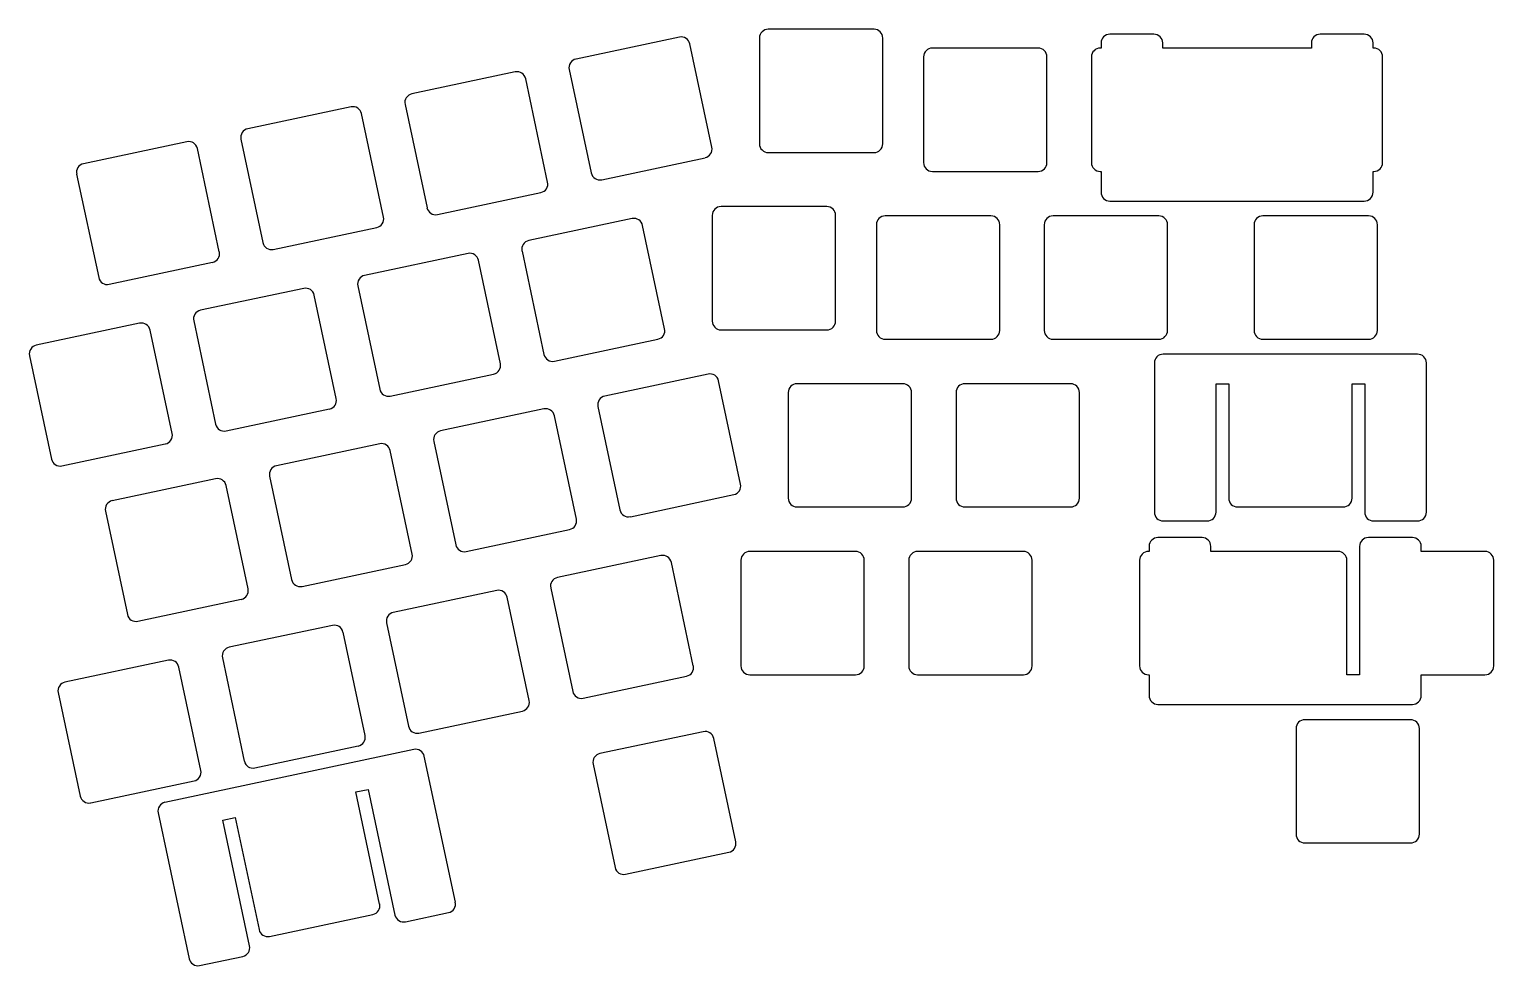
# Model space of a CAD drawing. Header units: inches. Extents: x 10 to 176, y 5 to 111.
import ezdxf

# ---------------------------------------------------------------- set-up
doc = ezdxf.new("R2010")
doc.units = ezdxf.units.IN
doc.header["$MEASUREMENT"] = 0

msp = doc.modelspace()

# ---------------------------------------------------------------- linework, layer by layer
at = {"color": 7, "linetype": 'Continuous', "lineweight": 25}
for p, q in [((84.05, 110.13), (72.32, 107.64)), ((93.14, 110.02), (93.14, 98.02)), ((106.14, 111.02), (94.14, 111.02)), ((107.14, 98.02), (107.14, 110.02)), ((137.91, 110.46), (132.91, 110.46)), ((161.78, 110.46), (156.78, 110.46)), ((87.73, 97.62), (85.24, 109.36)), ((124.77, 108.88), (112.77, 108.88)), ((131.91, 108.88), (131.82, 108.88)), ((131.91, 109.46), (131.91, 108.88)), ((138.91, 108.88), (138.91, 109.46)), ((155.78, 108.88), (138.91, 108.88)), ((155.78, 109.46), (155.78, 108.88)), ((162.78, 108.88), (162.78, 109.46)), ((162.87, 108.88), (162.78, 108.88)), ((71.55, 106.45), (74.04, 94.71)), ((111.77, 107.88), (111.77, 95.88)), ((125.77, 95.88), (125.77, 107.88)), ((130.82, 107.88), (130.82, 95.88)), ((163.87, 95.88), (163.87, 107.88)), ((65.42, 106.17), (53.68, 103.68)), ((69.1, 93.66), (66.61, 105.4)), ((46.79, 102.21), (35.05, 99.72)), ((50.47, 89.7), (47.97, 101.44)), ((52.91, 102.49), (55.41, 90.75)), ((28.15, 98.25), (16.41, 95.75)), ((34.28, 98.53), (36.77, 86.79)), ((31.83, 85.74), (29.34, 97.48)), ((75.23, 93.94), (86.96, 96.44)), ((94.14, 97.02), (106.14, 97.02)), ((112.77, 94.88), (124.77, 94.88)), ((131.82, 94.88), (131.91, 94.88)), ((131.91, 94.88), (131.91, 92.52)), ((162.78, 92.52), (162.78, 94.88)), ((162.78, 94.88), (162.87, 94.88)), ((15.64, 94.57), (18.14, 82.83)), ((56.59, 89.98), (68.33, 92.48)), ((132.91, 91.52), (161.78, 91.52)), ((87.78, 89.89), (87.78, 77.89)), ((100.78, 90.89), (88.78, 90.89)), ((101.78, 77.89), (101.78, 89.89)), ((119.41, 89.83), (107.41, 89.83)), ((138.46, 89.83), (126.46, 89.83)), ((162.28, 89.83), (150.28, 89.83)), ((37.96, 86.02), (49.7, 88.52)), ((78.69, 89.52), (66.96, 87.03)), ((82.37, 77.01), (79.88, 88.75)), ((106.41, 88.83), (106.41, 76.83)), ((120.41, 76.83), (120.41, 88.83)), ((125.46, 88.83), (125.46, 76.83)), ((139.46, 76.83), (139.46, 88.83)), ((149.28, 88.83), (149.28, 76.83)), ((163.28, 76.83), (163.28, 88.83)), ((60.06, 85.56), (48.32, 83.07)), ((63.74, 73.05), (61.25, 84.79)), ((66.19, 85.84), (68.68, 74.1)), ((19.33, 82.06), (31.06, 84.56)), ((41.43, 81.6), (29.69, 79.11)), ((47.55, 81.88), (50.05, 70.14)), ((45.11, 69.09), (42.61, 80.83)), ((22.79, 77.64), (11.05, 75.14)), ((26.47, 65.13), (23.98, 76.87)), ((28.92, 77.92), (31.41, 66.18)), ((88.78, 76.89), (100.78, 76.89)), ((69.87, 73.33), (81.6, 75.83)), ((107.41, 75.83), (119.41, 75.83)), ((126.46, 75.83), (138.46, 75.83)), ((150.28, 75.83), (162.28, 75.83)), ((10.28, 73.96), (12.78, 62.22)), ((167.84, 74.13), (138.96, 74.13)), ((51.23, 69.37), (62.97, 71.87)), ((87.31, 71.87), (75.58, 69.38)), ((137.96, 73.13), (137.96, 56.19)), ((168.84, 56.19), (168.84, 73.13)), ((90.99, 59.36), (88.5, 71.1)), ((109.4, 70.78), (97.4, 70.78)), ((128.45, 70.78), (116.45, 70.78)), ((144.96, 56.19), (144.96, 70.78)), ((144.96, 70.78), (146.4, 70.78)), ((146.4, 70.78), (146.4, 57.78)), ((160.4, 57.78), (160.4, 70.78)), ((160.4, 70.78), (161.84, 70.78)), ((161.84, 70.78), (161.84, 56.19)), ((74.81, 68.19), (77.3, 56.45)), ((96.4, 69.78), (96.4, 57.78)), ((110.4, 57.78), (110.4, 69.78)), ((115.45, 69.78), (115.45, 57.78)), ((129.45, 57.78), (129.45, 69.78)), ((32.6, 65.41), (44.34, 67.91)), ((68.68, 67.91), (56.94, 65.42)), ((72.36, 55.4), (69.87, 67.14)), ((13.97, 61.45), (25.7, 63.95)), ((50.05, 63.95), (38.31, 61.46)), ((53.73, 51.44), (51.23, 63.18)), ((56.17, 64.23), (58.67, 52.49)), ((31.41, 59.99), (19.67, 57.49)), ((37.54, 60.27), (40.03, 48.53)), ((35.09, 47.48), (32.6, 59.22)), ((78.49, 55.68), (90.22, 58.18)), ((97.4, 56.78), (109.4, 56.78)), ((116.45, 56.78), (128.45, 56.78)), ((147.4, 56.78), (159.4, 56.78)), ((18.9, 56.31), (21.4, 44.57)), ((138.96, 55.19), (143.96, 55.19)), ((162.84, 55.19), (167.84, 55.19)), ((59.85, 51.72), (71.59, 54.22)), ((143.37, 53.31), (138.37, 53.31)), ((167.25, 53.31), (162.25, 53.31)), ((104.04, 51.73), (92.04, 51.73)), ((123.09, 51.73), (111.09, 51.73)), ((137.37, 51.73), (137.29, 51.73)), ((137.37, 52.31), (137.37, 51.73)), ((144.37, 51.73), (144.37, 52.31)), ((158.81, 51.73), (144.37, 51.73)), ((161.25, 52.31), (161.25, 37.73)), ((168.25, 51.73), (168.25, 52.31)), ((175.48, 51.73), (168.25, 51.73)), ((41.22, 47.76), (52.96, 50.26)), ((81.95, 51.26), (70.22, 48.77)), ((85.63, 38.75), (83.14, 50.49)), ((91.04, 50.73), (91.04, 38.73)), ((105.04, 38.73), (105.04, 50.73)), ((110.09, 50.73), (110.09, 38.73)), ((124.09, 38.73), (124.09, 50.73)), ((136.29, 50.73), (136.29, 38.73)), ((159.81, 37.73), (159.81, 50.73)), ((176.48, 38.73), (176.48, 50.73)), ((63.32, 47.3), (51.58, 44.81)), ((69.45, 47.58), (71.94, 35.84)), ((22.59, 43.8), (34.32, 46.3)), ((67, 34.79), (64.51, 46.53)), ((44.69, 43.34), (32.95, 40.85)), ((50.81, 43.62), (53.31, 31.88)), ((48.37, 30.83), (45.87, 42.57)), ((26.05, 39.38), (14.31, 36.88)), ((29.73, 26.87), (27.24, 38.61)), ((32.18, 39.66), (34.67, 27.92)), ((73.13, 35.07), (84.86, 37.57)), ((92.04, 37.73), (104.04, 37.73)), ((111.09, 37.73), (123.09, 37.73)), ((137.29, 37.73), (137.37, 37.73)), ((137.37, 37.73), (137.37, 35.37)), ((161.25, 37.73), (159.81, 37.73)), ((168.25, 35.37), (168.25, 37.73)), ((168.25, 37.73), (175.48, 37.73)), ((13.54, 35.7), (16.04, 23.96)), ((54.49, 31.11), (66.23, 33.61)), ((138.37, 34.37), (167.25, 34.37)), ((154.04, 31.63), (154.04, 19.63)), ((167.04, 32.63), (155.04, 32.63)), ((168.04, 19.63), (168.04, 31.63)), ((86.76, 31.27), (75.03, 28.78)), ((90.44, 18.76), (87.95, 30.5)), ((53.91, 29.25), (25.66, 23.24)), ((35.86, 27.15), (47.6, 29.65)), ((58.62, 11.91), (55.1, 28.48)), ((74.26, 27.59), (76.75, 15.85)), ((17.23, 23.19), (28.96, 25.69)), ((47.33, 24.42), (48.74, 24.72)), ((50.03, 11.7), (47.33, 24.42)), ((48.74, 24.72), (51.77, 10.45)), ((24.89, 22.06), (28.42, 5.49)), ((32.23, 21.21), (33.64, 21.51)), ((35.26, 6.94), (32.23, 21.21)), ((33.64, 21.51), (36.34, 8.79)), ((155.04, 18.63), (167.04, 18.63)), ((77.94, 15.08), (89.67, 17.58)), ((37.53, 8.02), (49.26, 10.52)), ((52.96, 9.68), (57.85, 10.72)), ((29.6, 4.72), (34.49, 5.76))]:
    msp.add_line(p, q, dxfattribs=at)
for centre, start, end in [((84.26, 109.15), 12, 102), ((94.14, 110.02), 90, 180), ((106.14, 110.02), 0, 90), ((132.91, 109.46), 90, 180.0001), ((137.91, 109.46), 359.9999, 90), ((156.78, 109.46), 90.0001, 180.0001), ((161.78, 109.46), 359.9999, 90.0001), ((112.77, 107.88), 90, 180), ((124.77, 107.88), 360, 90), ((131.82, 107.88), 90, 180), ((162.87, 107.88), 360, 90), ((72.52, 106.66), 102, 192), ((65.63, 105.19), 12, 102), ((53.89, 102.7), 102, 192), ((46.99, 101.23), 12, 102), ((28.36, 97.27), 12, 102), ((35.26, 98.74), 102, 192), ((86.76, 97.42), 282, 12), ((94.14, 98.02), 180, 270), ((106.14, 98.02), 270, 0), ((16.62, 94.78), 102, 192), ((112.77, 95.88), 180, 270), ((124.77, 95.88), 270, 0), ((131.82, 95.88), 180, 270), ((162.87, 95.88), 270, 0), ((68.12, 93.46), 282, 12), ((75.02, 94.92), 192, 282), ((132.91, 92.52), 179.9999, 270), ((161.78, 92.52), 269.9999, 0.0001), ((56.38, 90.96), 192, 282), ((88.78, 89.89), 90, 180), ((100.78, 89.89), 0, 90), ((107.41, 88.83), 90, 180), ((119.41, 88.83), 0, 90), ((126.46, 88.83), 90, 180), ((138.46, 88.83), 0, 90), ((150.28, 88.83), 90, 180), ((162.28, 88.83), 0, 90), ((49.49, 89.49), 282, 12), ((78.9, 88.54), 12, 102), ((37.75, 87), 192, 282), ((67.16, 86.05), 102, 192), ((30.86, 85.53), 282, 12), ((60.27, 84.58), 12, 102), ((19.12, 83.04), 192, 282), ((41.63, 80.62), 12, 102), ((48.53, 82.09), 102, 192), ((29.9, 78.13), 102, 192), ((23, 76.66), 12, 102), ((81.4, 76.81), 282, 12), ((88.78, 77.89), 180, 270), ((100.78, 77.89), 270, 0), ((107.41, 76.83), 180, 270), ((119.41, 76.83), 270, 0), ((126.46, 76.83), 180, 270), ((138.46, 76.83), 270, 0), ((150.28, 76.83), 180, 270), ((162.28, 76.83), 270, 0), ((11.26, 74.17), 102, 192), ((69.66, 74.31), 192, 282), ((138.96, 73.13), 89.9999, 180.0001), ((167.84, 73.13), 359.9999, 90), ((62.76, 72.85), 282, 12), ((87.52, 70.89), 12, 102), ((51.02, 70.35), 192, 282), ((97.4, 69.78), 90, 180), ((109.4, 69.78), 0, 90), ((116.45, 69.78), 90, 180), ((128.45, 69.78), 0, 90), ((44.13, 68.88), 282, 12), ((75.78, 68.4), 102, 192), ((68.89, 66.93), 12, 102), ((25.5, 64.92), 282, 12), ((32.39, 66.39), 192, 282), ((57.15, 64.44), 102, 192), ((50.25, 62.97), 12, 102), ((13.76, 62.43), 192, 282), ((31.62, 59.01), 12, 102), ((38.52, 60.48), 102, 192), ((90.02, 59.16), 282, 12), ((19.88, 56.52), 102, 192), ((97.4, 57.78), 180, 270), ((109.4, 57.78), 270, 0), ((116.45, 57.78), 180, 270), ((128.45, 57.78), 270, 0), ((147.4, 57.78), 180, 269.9998), ((159.4, 57.78), 269.9999, 360), ((71.38, 55.2), 282, 12), ((78.28, 56.66), 192, 282), ((138.96, 56.19), 179.9999, 270.0001), ((143.96, 56.19), 270.0001, 0.0001), ((162.84, 56.19), 179.9999, 270), ((167.84, 56.19), 270, 0.0001), ((138.37, 52.31), 90, 180.0001), ((143.37, 52.31), 359.9999, 90), ((162.25, 52.31), 90.0001, 180.0001), ((167.25, 52.31), 359.9999, 90.0001), ((59.64, 52.7), 192, 282), ((92.04, 50.73), 90, 180), ((104.04, 50.73), 0, 90), ((111.09, 50.73), 90, 180), ((123.09, 50.73), 360, 90), ((137.29, 50.73), 90, 180), ((158.81, 50.73), 360, 90), ((175.48, 50.73), 0, 90), ((52.75, 51.23), 282, 12), ((82.16, 50.28), 12, 102), ((41.01, 48.74), 192, 282), ((70.42, 47.79), 102, 192), ((34.12, 47.27), 282, 12), ((63.53, 46.32), 12, 102), ((22.38, 44.78), 192, 282), ((44.89, 42.36), 12, 102), ((51.79, 43.83), 102, 192), ((33.16, 39.87), 102, 192), ((26.26, 38.4), 12, 102), ((84.66, 38.55), 282, 12), ((92.04, 38.73), 180, 270), ((104.04, 38.73), 270, 0), ((111.09, 38.73), 180, 270), ((123.09, 38.73), 270, 0), ((137.29, 38.73), 180, 270), ((175.48, 38.73), 270, 0), ((14.52, 35.91), 102, 192), ((72.92, 36.05), 192, 282), ((138.37, 35.37), 179.9999, 270), ((167.25, 35.37), 269.9999, 0.0001), ((66.02, 34.59), 282, 12), ((54.28, 32.09), 192, 282), ((155.04, 31.63), 90, 180), ((167.04, 31.63), 0, 90), ((47.39, 30.62), 282, 12), ((86.97, 30.29), 12, 102), ((54.12, 28.27), 11.9999, 102), ((75.23, 27.8), 102, 192), ((28.76, 26.66), 282, 12), ((35.65, 28.13), 192, 282), ((17.02, 24.17), 192, 282), ((25.87, 22.27), 101.9999, 192.0001), ((89.47, 18.56), 282, 12), ((155.04, 19.63), 180, 270), ((167.04, 19.63), 270, 0), ((77.73, 16.06), 192, 282), ((49.06, 11.5), 282, 12), ((57.64, 11.7), 282, 12.0001), ((52.75, 10.66), 191.9999, 282), ((37.32, 9), 192, 282), ((34.29, 6.74), 282.0001, 12.0001), ((29.39, 5.7), 191.9999, 282.0001)]:
    msp.add_arc(centre, 1, start, end, dxfattribs=at)

doc.saveas('drawing.dxf')
